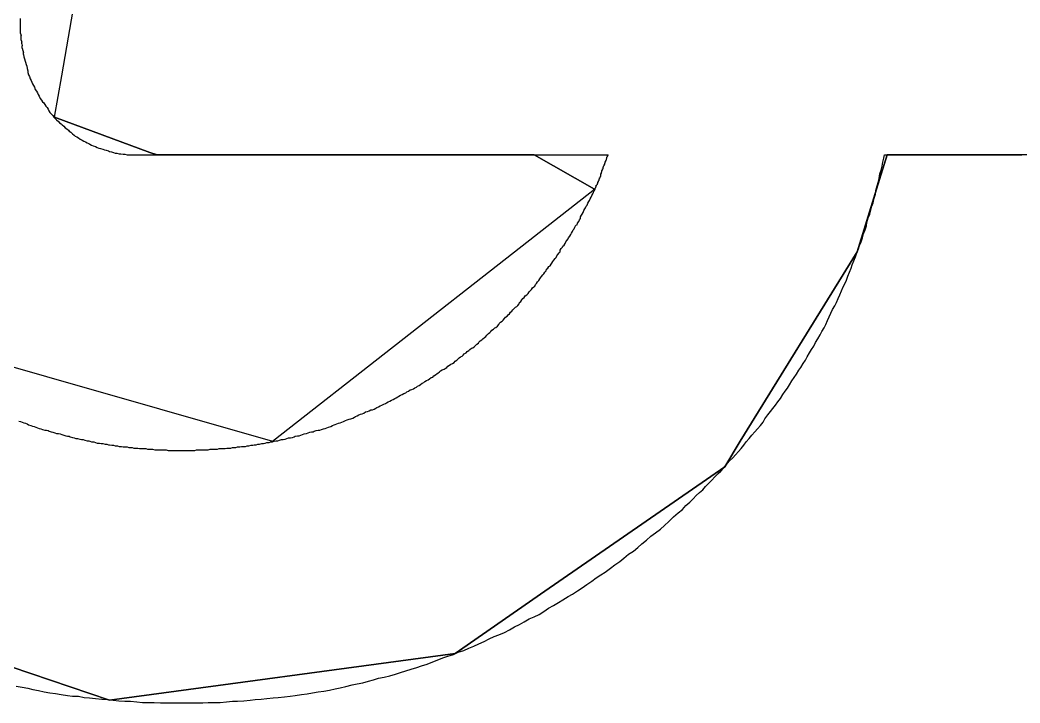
# Model space of a CAD drawing. Extents: x -69.4 to 29.6, y -21.9 to 37.7.
# Drawn here: x -54.798 to -53.025, y 22.697 to 23.908 of the extents above; entities that cross this region are included whole.
import ezdxf

# ---------------------------------------------------------------- set-up
doc = ezdxf.new("R2010")
doc.units = 0
doc.layers.add('gto', color=5, linetype='CONTINUOUS')

msp = doc.modelspace()

# ---------------------------------------------------------------- linework, layer by layer
at = {"layer": 'gto', "color": 5}
for points in [[(-54.82211, 24.592049), (-54.88211, 24.522049), (-54.93111, 24.465049), (-55.288111, 24.049048), (-55.24011, 23.898048), (-55.07311, 23.368047), (-54.95211, 23.333047), (-54.350109, 23.161046), (-53.921108, 23.497047), (-53.779108, 23.608047), (-53.886108, 23.669047), (-54.555109, 23.669047), (-54.568109, 23.673047), (-54.737109, 23.736047), (-54.724109, 23.809048), (-54.672109, 24.111048), (-54.327109, 24.129048), (-53.755108, 24.129048), (-53.813108, 24.256049), (-54.011108, 24.464049), (-54.065108, 24.522049), (-54.82211, 24.592049)], [(-54.724109, 23.809048), (-54.672109, 24.111048)], [(-54.79711, 23.884048), (-54.79711, 23.888048), (-54.79711, 23.892048), (-54.79711, 23.896048), (-54.79711, 23.900048), (-54.79711, 23.904048), (-54.79711, 23.907048), (-54.79711, 23.911048)], [(-54.79711, 23.884048), (-54.79611, 23.880048)], [(-54.79611, 23.872048), (-54.79611, 23.876048), (-54.79611, 23.880048)], [(-54.79611, 23.872048), (-54.79511, 23.869048)], [(-54.79511, 23.866048), (-54.79511, 23.869048)], [(-54.79511, 23.866048), (-54.79411, 23.862048)], [(-54.79411, 23.858048), (-54.79411, 23.862048)], [(-54.79411, 23.858048), (-54.79311, 23.854048)], [(-54.79311, 23.854048), (-54.79211, 23.850048)], [(-54.79211, 23.847048), (-54.79211, 23.850048)], [(-54.79211, 23.847048), (-54.79111, 23.843048)], [(-54.79111, 23.843048), (-54.79011, 23.839048)], [(-54.79011, 23.839048), (-54.78911, 23.835048)], [(-54.78911, 23.835048), (-54.78811, 23.833048)], [(-54.78811, 23.833048), (-54.78711, 23.829048)], [(-54.78711, 23.829048), (-54.78611, 23.826048)], [(-54.78611, 23.826048), (-54.78511, 23.822048)], [(-54.78511, 23.822048), (-54.78411, 23.818048)], [(-54.78411, 23.818048), (-54.78411, 23.815048)], [(-54.78411, 23.815048), (-54.78311, 23.811048)], [(-54.78311, 23.811048), (-54.78111, 23.808048)], [(-54.78111, 23.808048), (-54.78011, 23.804048)], [(-54.78011, 23.804048), (-54.77811, 23.801048)], [(-54.77811, 23.801048), (-54.77711, 23.798048)], [(-54.737109, 23.736047), (-54.724109, 23.809048)], [(-54.77711, 23.798048), (-54.77611, 23.795048)], [(-54.77611, 23.795048), (-54.77411, 23.792048)], [(-54.77411, 23.792048), (-54.77211, 23.789048)], [(-54.77211, 23.789048), (-54.77111, 23.785048)], [(-54.77111, 23.785048), (-54.76911, 23.782048)], [(-54.76911, 23.782048), (-54.76711, 23.779048)], [(-54.76711, 23.779048), (-54.76611, 23.776048)], [(-54.76611, 23.776048), (-54.76411, 23.773048)], [(-54.76411, 23.773048), (-54.76211, 23.769048)], [(-54.76211, 23.769048), (-54.76011, 23.766048)], [(-54.76011, 23.766048), (-54.75811, 23.763048)], [(-54.75811, 23.763048), (-54.75611, 23.761048)], [(-54.75611, 23.761048), (-54.75411, 23.758048)], [(-54.75411, 23.758048), (-54.75211, 23.755048)], [(-54.75211, 23.755048), (-54.75011, 23.753048)], [(-54.75011, 23.753048), (-54.748109, 23.750048)], [(-54.748109, 23.750048), (-54.747109, 23.747047)], [(-54.747109, 23.747047), (-54.745109, 23.744047)], [(-54.745109, 23.744047), (-54.742109, 23.741047)], [(-54.742109, 23.741047), (-54.740109, 23.739047)], [(-54.740109, 23.739047), (-54.738109, 23.736047)], [(-54.738109, 23.736047), (-54.735109, 23.733047)], [(-54.737109, 23.736047), (-54.568109, 23.673047)], [(-54.735109, 23.733047), (-54.733109, 23.731047)], [(-54.733109, 23.731047), (-54.730109, 23.728047)], [(-54.730109, 23.728047), (-54.728109, 23.726047)], [(-54.728109, 23.726047), (-54.725109, 23.724047)], [(-54.725109, 23.724047), (-54.723109, 23.722047)], [(-54.723109, 23.722047), (-54.720109, 23.720047)], [(-54.720109, 23.720047), (-54.718109, 23.717047)], [(-54.718109, 23.717047), (-54.715109, 23.715047)], [(-54.715109, 23.715047), (-54.712109, 23.713047)], [(-54.712109, 23.713047), (-54.711109, 23.711047)], [(-54.711109, 23.711047), (-54.708109, 23.709047)], [(-54.708109, 23.709047), (-54.705109, 23.706047)], [(-54.705109, 23.706047), (-54.702109, 23.704047)], [(-54.702109, 23.704047), (-54.700109, 23.702047)], [(-54.700109, 23.702047), (-54.697109, 23.701047)], [(-54.697109, 23.701047), (-54.694109, 23.699047)], [(-54.694109, 23.699047), (-54.691109, 23.697047)], [(-54.691109, 23.697047), (-54.688109, 23.695047)], [(-54.688109, 23.695047), (-54.685109, 23.693047)], [(-54.685109, 23.693047), (-54.682109, 23.692047)], [(-54.682109, 23.692047), (-54.679109, 23.690047)], [(-54.679109, 23.690047), (-54.676109, 23.689047)], [(-54.676109, 23.689047), (-54.674109, 23.688047)], [(-54.674109, 23.688047), (-54.671109, 23.686047)], [(-54.671109, 23.686047), (-54.668109, 23.685047)], [(-54.668109, 23.685047), (-54.664109, 23.684047)], [(-54.664109, 23.684047), (-54.661109, 23.682047)], [(-54.661109, 23.682047), (-54.658109, 23.681047)], [(-54.658109, 23.681047), (-54.655109, 23.680047)], [(-54.655109, 23.680047), (-54.651109, 23.679047)], [(-54.651109, 23.679047), (-54.648109, 23.678047)], [(-54.648109, 23.678047), (-54.645109, 23.677047)], [(-54.645109, 23.677047), (-54.641109, 23.676047)], [(-52.784106, 23.669047), (-53.260107, 23.669047), (-53.279107, 23.608047), (-53.313107, 23.497047), (-53.521107, 23.161046), (-53.548107, 23.116046), (-53.867108, 22.895046), (-54.026108, 22.785046), (-54.639109, 22.702045), (-54.88411, 22.785046)], [(-54.641109, 23.676047), (-54.639109, 23.675047)], [(-54.639109, 23.675047), (-54.636109, 23.674047)], [(-54.636109, 23.674047), (-54.632109, 23.673047)], [(-54.632109, 23.673047), (-54.629109, 23.672047)], [(-54.629109, 23.672047), (-54.626109, 23.672047)], [(-54.626109, 23.672047), (-54.622109, 23.671047)], [(-54.622109, 23.671047), (-54.619109, 23.671047)], [(-54.619109, 23.671047), (-54.615109, 23.670047)], [(-54.615109, 23.670047), (-54.612109, 23.670047)], [(-54.612109, 23.670047), (-54.608109, 23.669047)], [(-54.608109, 23.669047), (-54.605109, 23.669047)], [(-54.605109, 23.669047), (-54.602109, 23.669047)], [(-54.602109, 23.669047), (-54.598109, 23.669047)], [(-54.598109, 23.669047), (-54.595109, 23.669047)], [(-54.595109, 23.669047), (-54.592109, 23.669047)], [(-54.592109, 23.669047), (-54.591109, 23.669047)], [(-54.591109, 23.669047), (-54.590109, 23.669047)], [(-54.590109, 23.669047), (-54.589109, 23.669047)], [(-54.589109, 23.669047), (-54.587109, 23.669047)], [(-54.587109, 23.669047), (-54.585109, 23.669047)], [(-54.585109, 23.669047), (-54.582109, 23.669047)], [(-54.582109, 23.669047), (-54.579109, 23.669047)], [(-54.579109, 23.669047), (-54.575109, 23.669047)], [(-54.575109, 23.669047), (-54.571109, 23.669047)], [(-54.571109, 23.669047), (-54.566109, 23.669047)], [(-54.568109, 23.673047), (-54.555109, 23.669047)], [(-54.566109, 23.669047), (-54.562109, 23.669047)], [(-54.562109, 23.669047), (-54.556109, 23.669047)], [(-54.556109, 23.669047), (-54.550109, 23.669047)], [(-54.550109, 23.669047), (-54.544109, 23.669047)], [(-54.544109, 23.669047), (-54.537109, 23.669047)], [(-54.537109, 23.669047), (-54.530109, 23.669047)], [(-54.530109, 23.669047), (-54.524109, 23.669047)], [(-54.524109, 23.669047), (-54.516109, 23.669047)], [(-54.516109, 23.669047), (-54.508109, 23.669047)], [(-54.508109, 23.669047), (-54.499109, 23.669047)], [(-54.499109, 23.669047), (-54.491109, 23.669047)], [(-54.491109, 23.669047), (-54.482109, 23.669047)], [(-54.482109, 23.669047), (-54.473109, 23.669047)], [(-54.473109, 23.669047), (-54.463109, 23.669047)], [(-54.463109, 23.669047), (-54.454109, 23.669047)], [(-54.454109, 23.669047), (-54.444109, 23.669047)], [(-54.444109, 23.669047), (-54.433109, 23.669047)], [(-54.433109, 23.669047), (-54.423109, 23.669047)], [(-54.423109, 23.669047), (-54.413109, 23.669047)], [(-54.413109, 23.669047), (-54.402109, 23.669047)], [(-54.402109, 23.669047), (-54.390109, 23.669047)], [(-54.390109, 23.669047), (-54.380109, 23.669047)], [(-54.380109, 23.669047), (-54.368109, 23.669047)], [(-54.368109, 23.669047), (-54.356109, 23.669047)], [(-54.356109, 23.669047), (-54.345109, 23.669047)], [(-54.345109, 23.669047), (-54.333109, 23.669047)], [(-54.333109, 23.669047), (-54.320109, 23.669047)], [(-54.320109, 23.669047), (-54.309109, 23.669047)], [(-54.309109, 23.669047), (-54.296109, 23.669047)], [(-54.296109, 23.669047), (-54.283109, 23.669047)], [(-54.283109, 23.669047), (-54.272109, 23.669047)], [(-54.272109, 23.669047), (-54.259109, 23.669047)], [(-54.259109, 23.669047), (-54.246108, 23.669047)], [(-54.246108, 23.669047), (-54.234108, 23.669047)], [(-54.234108, 23.669047), (-54.220108, 23.669047)], [(-54.220108, 23.669047), (-54.207108, 23.669047)], [(-54.207108, 23.669047), (-54.195108, 23.669047)], [(-54.195108, 23.669047), (-54.182108, 23.669047)], [(-54.182108, 23.669047), (-54.169108, 23.669047)], [(-54.169108, 23.669047), (-54.156108, 23.669047)], [(-54.156108, 23.669047), (-54.143108, 23.669047)], [(-54.143108, 23.669047), (-54.131108, 23.669047)], [(-54.131108, 23.669047), (-54.118108, 23.669047)], [(-54.118108, 23.669047), (-54.105108, 23.669047)], [(-54.105108, 23.669047), (-54.093108, 23.669047)], [(-54.093108, 23.669047), (-54.080108, 23.669047)], [(-54.080108, 23.669047), (-54.067108, 23.669047)], [(-54.067108, 23.669047), (-54.055108, 23.669047)], [(-54.055108, 23.669047), (-54.043108, 23.669047)], [(-54.043108, 23.669047), (-54.030108, 23.669047)], [(-54.030108, 23.669047), (-54.019108, 23.669047)], [(-54.019108, 23.669047), (-54.006108, 23.669047)], [(-54.006108, 23.669047), (-53.994108, 23.669047)], [(-53.994108, 23.669047), (-53.983108, 23.669047)], [(-53.983108, 23.669047), (-53.971108, 23.669047)], [(-53.971108, 23.669047), (-53.960108, 23.669047)], [(-53.960108, 23.669047), (-53.949108, 23.669047)], [(-53.949108, 23.669047), (-53.938108, 23.669047)], [(-53.938108, 23.669047), (-53.927108, 23.669047)], [(-53.927108, 23.669047), (-53.916108, 23.669047)], [(-53.916108, 23.669047), (-53.907108, 23.669047)], [(-53.907108, 23.669047), (-53.896108, 23.669047)], [(-53.896108, 23.669047), (-53.886108, 23.669047)], [(-53.886108, 23.669047), (-53.779108, 23.608047)], [(-53.886108, 23.669047), (-53.876108, 23.669047)], [(-53.876108, 23.669047), (-53.868108, 23.669047)], [(-53.868108, 23.669047), (-53.859108, 23.669047)], [(-53.859108, 23.669047), (-53.850108, 23.669047)], [(-53.850108, 23.669047), (-53.841108, 23.669047)], [(-53.841108, 23.669047), (-53.834108, 23.669047)], [(-53.834108, 23.669047), (-53.826108, 23.669047)], [(-53.826108, 23.669047), (-53.818108, 23.669047)], [(-53.818108, 23.669047), (-53.811108, 23.669047)], [(-53.811108, 23.669047), (-53.804108, 23.669047)], [(-53.804108, 23.669047), (-53.799108, 23.669047)], [(-53.799108, 23.669047), (-53.793108, 23.669047)], [(-53.793108, 23.669047), (-53.787108, 23.669047)], [(-53.787108, 23.669047), (-53.782108, 23.669047)], [(-53.782108, 23.669047), (-53.777108, 23.669047)], [(-53.778108, 23.608047), (-53.778108, 23.609047), (-53.778108, 23.610047), (-53.777108, 23.611047), (-53.777108, 23.612047), (-53.776108, 23.613047), (-53.776108, 23.614047), (-53.776108, 23.615047), (-53.775108, 23.615047), (-53.775108, 23.616047), (-53.774108, 23.617047), (-53.774108, 23.617047), (-53.774108, 23.618047), (-53.773108, 23.619047), (-53.773108, 23.620047), (-53.773108, 23.621047), (-53.772108, 23.621047), (-53.772108, 23.622047), (-53.772108, 23.623047), (-53.771108, 23.624047), (-53.771108, 23.625047), (-53.771108, 23.626047), (-53.770108, 23.626047), (-53.770108, 23.627047), (-53.770108, 23.628047), (-53.769108, 23.628047), (-53.769108, 23.629047), (-53.769108, 23.630047), (-53.768108, 23.631047), (-53.768108, 23.632047), (-53.768108, 23.633047), (-53.768108, 23.634047), (-53.768108, 23.635047), (-53.768108, 23.636047), (-53.767108, 23.636047), (-53.767108, 23.637047), (-53.767108, 23.638047), (-53.766108, 23.639047), (-53.766108, 23.640047), (-53.766108, 23.641047), (-53.765108, 23.642047), (-53.765108, 23.643047), (-53.765108, 23.644047), (-53.764108, 23.644047), (-53.764108, 23.645047), (-53.764108, 23.646047), (-53.764108, 23.647047), (-53.763108, 23.647047), (-53.763108, 23.648047), (-53.763108, 23.649047), (-53.762108, 23.650047), (-53.762108, 23.651047), (-53.762108, 23.652047), (-53.761108, 23.652047), (-53.761108, 23.653047), (-53.761108, 23.653047), (-53.761108, 23.654047), (-53.760108, 23.655047), (-53.760108, 23.656047), (-53.760108, 23.657047), (-53.759108, 23.657047), (-53.759108, 23.658047), (-53.759108, 23.659047), (-53.758108, 23.660047), (-53.758108, 23.661047), (-53.758108, 23.662047), (-53.757108, 23.663047), (-53.757108, 23.664047), (-53.757108, 23.665047), (-53.756108, 23.666047), (-53.756108, 23.667047), (-53.756108, 23.668047), (-53.755108, 23.668047), (-53.755108, 23.669047)], [(-53.777108, 23.669047), (-53.773108, 23.669047)], [(-53.773108, 23.669047), (-53.769108, 23.669047)], [(-53.769108, 23.669047), (-53.766108, 23.669047)], [(-53.766108, 23.669047), (-53.763108, 23.669047)], [(-53.763108, 23.669047), (-53.761108, 23.669047)], [(-53.761108, 23.669047), (-53.759108, 23.669047)], [(-53.759108, 23.669047), (-53.757108, 23.669047)], [(-53.757108, 23.669047), (-53.756108, 23.669047)], [(-53.756108, 23.669047), (-53.755108, 23.669047)], [(-53.279107, 23.608047), (-53.260107, 23.669047)], [(-53.268107, 23.656047), (-53.266107, 23.663047)], [(-53.266107, 23.663047), (-53.265107, 23.669047)], [(-53.265107, 23.669047), (-53.264107, 23.669047)], [(-53.264107, 23.669047), (-53.263107, 23.669047)], [(-53.263107, 23.669047), (-53.261107, 23.669047)], [(-53.261107, 23.669047), (-53.259107, 23.669047)], [(-53.259107, 23.669047), (-53.258107, 23.669047)], [(-53.258107, 23.669047), (-53.256107, 23.669047)], [(-53.256107, 23.669047), (-53.254107, 23.669047)], [(-53.254107, 23.669047), (-53.251107, 23.669047)], [(-53.251107, 23.669047), (-53.248106, 23.669047)], [(-53.248106, 23.669047), (-53.245106, 23.669047)], [(-53.245106, 23.669047), (-53.241106, 23.669047)], [(-53.241106, 23.669047), (-53.238106, 23.669047)], [(-53.238106, 23.669047), (-53.234106, 23.669047)], [(-53.234106, 23.669047), (-53.230106, 23.669047)], [(-53.230106, 23.669047), (-53.225106, 23.669047)], [(-53.225106, 23.669047), (-53.222106, 23.669047)], [(-53.222106, 23.669047), (-53.217106, 23.669047)], [(-53.217106, 23.669047), (-53.212106, 23.669047)], [(-53.212106, 23.669047), (-53.207106, 23.669047)], [(-53.207106, 23.669047), (-53.202106, 23.669047)], [(-53.202106, 23.669047), (-53.196106, 23.669047)], [(-53.196106, 23.669047), (-53.191106, 23.669047)], [(-53.191106, 23.669047), (-53.186106, 23.669047)], [(-53.186106, 23.669047), (-53.180106, 23.669047)], [(-53.180106, 23.669047), (-53.174106, 23.669047)], [(-53.174106, 23.669047), (-53.168106, 23.669047)], [(-53.168106, 23.669047), (-53.161106, 23.669047)], [(-53.161106, 23.669047), (-53.155106, 23.669047)], [(-53.155106, 23.669047), (-53.149106, 23.669047)], [(-53.149106, 23.669047), (-53.142106, 23.669047)], [(-53.142106, 23.669047), (-53.136106, 23.669047)], [(-53.136106, 23.669047), (-53.129106, 23.669047)], [(-53.129106, 23.669047), (-53.122106, 23.669047)], [(-53.122106, 23.669047), (-53.115106, 23.669047)], [(-53.115106, 23.669047), (-53.109106, 23.669047)], [(-53.109106, 23.669047), (-53.101106, 23.669047)], [(-53.101106, 23.669047), (-53.094106, 23.669047)], [(-53.094106, 23.669047), (-53.087106, 23.669047)], [(-53.087106, 23.669047), (-53.079106, 23.669047)], [(-53.079106, 23.669047), (-53.073106, 23.669047)], [(-53.073106, 23.669047), (-53.065106, 23.669047)], [(-53.065106, 23.669047), (-53.058106, 23.669047)], [(-53.058106, 23.669047), (-53.050106, 23.669047)], [(-53.050106, 23.669047), (-53.043106, 23.669047)], [(-53.043106, 23.669047), (-53.036106, 23.669047)], [(-53.036106, 23.669047), (-53.028106, 23.669047)], [(-53.028106, 23.669047), (-53.021106, 23.669047)], [(-53.273107, 23.635047), (-53.271107, 23.642047)], [(-53.271107, 23.642047), (-53.269107, 23.649047)], [(-53.269107, 23.649047), (-53.268107, 23.656047)], [(-53.276107, 23.620047), (-53.274107, 23.627047)], [(-53.274107, 23.627047), (-53.273107, 23.635047)], [(-54.80011, 23.197046), (-54.79711, 23.196046), (-54.79411, 23.195046), (-54.79111, 23.194046), (-54.78811, 23.193046), (-54.78511, 23.192046), (-54.78311, 23.190046), (-54.77911, 23.189046), (-54.77611, 23.188046), (-54.77311, 23.187046), (-54.77011, 23.186046), (-54.76711, 23.185046), (-54.76411, 23.184046), (-54.76111, 23.183046), (-54.75811, 23.182046), (-54.75411, 23.181046), (-54.75111, 23.181046), (-54.748109, 23.180046), (-54.746109, 23.179046), (-54.743109, 23.178046), (-54.740109, 23.177046), (-54.736109, 23.176046), (-54.733109, 23.175046), (-54.730109, 23.175046), (-54.727109, 23.174046), (-54.724109, 23.173046), (-54.720109, 23.172046), (-54.717109, 23.171046), (-54.714109, 23.170046), (-54.711109, 23.170046), (-54.709109, 23.169046), (-54.705109, 23.168046), (-54.702109, 23.167046), (-54.699109, 23.166046), (-54.696109, 23.166046), (-54.692109, 23.165046), (-54.689109, 23.164046), (-54.686109, 23.164046), (-54.683109, 23.163046), (-54.679109, 23.162046), (-54.676109, 23.162046), (-54.674109, 23.161046), (-54.671109, 23.160046), (-54.667109, 23.160046), (-54.664109, 23.159046), (-54.661109, 23.158046), (-54.657109, 23.158046), (-54.654109, 23.157046), (-54.651109, 23.157046), (-54.647109, 23.156046), (-54.644109, 23.156046), (-54.641109, 23.155046), (-54.639109, 23.155046), (-54.635109, 23.154046), (-54.632109, 23.154046), (-54.629109, 23.153046), (-54.625109, 23.153046), (-54.622109, 23.152046), (-54.618109, 23.152046), (-54.615109, 23.151046), (-54.612109, 23.151046), (-54.608109, 23.151046), (-54.605109, 23.150046), (-54.602109, 23.150046), (-54.599109, 23.150046), (-54.596109, 23.149046), (-54.593109, 23.149046), (-54.589109, 23.149046), (-54.586109, 23.148046), (-54.582109, 23.148046), (-54.579109, 23.148046), (-54.575109, 23.148046), (-54.572109, 23.147046), (-54.569109, 23.147046), (-54.566109, 23.147046), (-54.563109, 23.147046), (-54.559109, 23.146046), (-54.556109, 23.146046), (-54.552109, 23.146046), (-54.549109, 23.146046), (-54.546109, 23.146046), (-54.542109, 23.146046), (-54.539109, 23.146046), (-54.535109, 23.145046), (-54.532109, 23.145046), (-54.529109, 23.145046), (-54.526109, 23.145046), (-54.522109, 23.145046), (-54.519109, 23.145046), (-54.515109, 23.145046), (-54.512109, 23.145046), (-54.508109, 23.145046), (-54.505109, 23.145046), (-54.501109, 23.145046), (-54.498109, 23.145046), (-54.494109, 23.145046), (-54.492109, 23.145046), (-54.488109, 23.145046), (-54.485109, 23.146046), (-54.481109, 23.146046), (-54.478109, 23.146046), (-54.474109, 23.146046), (-54.471109, 23.146046), (-54.468109, 23.146046), (-54.464109, 23.146046), (-54.461109, 23.147046), (-54.457109, 23.147046), (-54.455109, 23.147046), (-54.451109, 23.147046), (-54.448109, 23.147046), (-54.445109, 23.148046), (-54.441109, 23.148046), (-54.438109, 23.148046), (-54.434109, 23.148046), (-54.431109, 23.149046), (-54.428109, 23.149046), (-54.424109, 23.149046), (-54.421109, 23.150046), (-54.418109, 23.150046), (-54.415109, 23.150046), (-54.412109, 23.151046), (-54.408109, 23.151046), (-54.405109, 23.152046), (-54.402109, 23.152046), (-54.398109, 23.152046), (-54.395109, 23.153046), (-54.392109, 23.153046), (-54.388109, 23.154046), (-54.385109, 23.154046), (-54.383109, 23.155046), (-54.379109, 23.155046), (-54.376109, 23.156046), (-54.373109, 23.156046), (-54.369109, 23.157046), (-54.366109, 23.157046), (-54.363109, 23.158046), (-54.360109, 23.159046), (-54.356109, 23.159046), (-54.353109, 23.160046), (-54.350109, 23.160046), (-54.347109, 23.161046), (-54.344109, 23.162046), (-54.341109, 23.162046), (-54.338109, 23.163046), (-54.334109, 23.164046), (-54.331109, 23.164046), (-54.328109, 23.165046), (-54.325109, 23.166046), (-54.322109, 23.167046), (-54.318109, 23.167046), (-54.315109, 23.168046), (-54.312109, 23.169046), (-54.310109, 23.170046), (-54.306109, 23.171046), (-54.303109, 23.171046), (-54.300109, 23.172046), (-54.297109, 23.173046), (-54.294109, 23.174046), (-54.290109, 23.175046), (-54.287109, 23.176046), (-54.284109, 23.177046), (-54.281109, 23.178046), (-54.278109, 23.178046), (-54.276109, 23.179046), (-54.273109, 23.180046), (-54.269109, 23.181046), (-54.266109, 23.181046), (-54.263109, 23.182046), (-54.260109, 23.183046), (-54.257109, 23.184046), (-54.254109, 23.185046), (-54.251109, 23.186046), (-54.247108, 23.187046), (-54.244108, 23.189046), (-54.241108, 23.190046), (-54.239108, 23.191046), (-54.236108, 23.192046), (-54.233108, 23.193046), (-54.230108, 23.194046), (-54.227108, 23.195046), (-54.224108, 23.196046), (-54.221108, 23.198046), (-54.218108, 23.199046), (-54.214108, 23.200046), (-54.211108, 23.201046), (-54.208108, 23.202046), (-54.205108, 23.204046), (-54.203108, 23.205046), (-54.200108, 23.206046), (-54.197108, 23.208046), (-54.194108, 23.209046), (-54.191108, 23.210046), (-54.188108, 23.211046), (-54.185108, 23.213046), (-54.182108, 23.214046), (-54.179108, 23.215046), (-54.176108, 23.217046), (-54.173108, 23.217046), (-54.170108, 23.218046), (-54.167108, 23.220046), (-54.165108, 23.221046), (-54.162108, 23.222046), (-54.159108, 23.224046), (-54.156108, 23.225046), (-54.153108, 23.227046), (-54.150108, 23.228046), (-54.148108, 23.229046), (-54.145108, 23.231046), (-54.142108, 23.232046), (-54.139108, 23.234046), (-54.136108, 23.235046), (-54.133108, 23.237046), (-54.131108, 23.238046), (-54.128108, 23.240046), (-54.126108, 23.241046), (-54.123108, 23.243046), (-54.120108, 23.244046), (-54.117108, 23.246046), (-54.114108, 23.247046), (-54.112108, 23.249046), (-54.109108, 23.250047), (-54.106108, 23.252047), (-54.103108, 23.253047), (-54.100108, 23.254047), (-54.098108, 23.256047), (-54.095108, 23.257047), (-54.093108, 23.259047), (-54.090108, 23.260047), (-54.088108, 23.262047), (-54.085108, 23.264047), (-54.082108, 23.265047), (-54.080108, 23.267047), (-54.077108, 23.269047), (-54.074108, 23.270047), (-54.072108, 23.272047), (-54.069108, 23.274047), (-54.066108, 23.275047), (-54.064108, 23.277047), (-54.061108, 23.279047), (-54.058108, 23.281047), (-54.057108, 23.282047), (-54.054108, 23.284047), (-54.052108, 23.286047), (-54.049108, 23.288047), (-54.046108, 23.289047), (-54.044108, 23.290047), (-54.041108, 23.292047), (-54.039108, 23.294047), (-54.036108, 23.296047), (-54.034108, 23.298047), (-54.031108, 23.299047), (-54.028108, 23.301047), (-54.026108, 23.303047), (-54.023108, 23.305047), (-54.021108, 23.307047), (-54.019108, 23.309047), (-54.017108, 23.311047), (-54.014108, 23.312047), (-54.012108, 23.314047), (-54.010108, 23.316047), (-54.007108, 23.318047), (-54.005108, 23.320047), (-54.002108, 23.322047), (-54.000108, 23.324047), (-53.997108, 23.326047), (-53.995108, 23.327047), (-53.992108, 23.329047), (-53.990108, 23.331047), (-53.988108, 23.333047), (-53.985108, 23.335047), (-53.984108, 23.337047), (-53.982108, 23.339047), (-53.979108, 23.341047), (-53.977108, 23.343047), (-53.974108, 23.345047), (-53.972108, 23.347047), (-53.970108, 23.349047), (-53.967108, 23.352047), (-53.965108, 23.354047), (-53.963108, 23.356047), (-53.961108, 23.358047), (-53.958108, 23.360047), (-53.956108, 23.362047), (-53.954108, 23.363047), (-53.951108, 23.365047), (-53.949108, 23.368047), (-53.948108, 23.370047), (-53.946108, 23.372047), (-53.943108, 23.374047), (-53.941108, 23.376047), (-53.939108, 23.379047), (-53.937108, 23.381047), (-53.934108, 23.383047), (-53.932108, 23.385047), (-53.930108, 23.387047), (-53.928108, 23.390047), (-53.926108, 23.392047), (-53.924108, 23.394047), (-53.921108, 23.397047), (-53.919108, 23.399047), (-53.917108, 23.400047), (-53.915108, 23.402047), (-53.913108, 23.405047), (-53.912108, 23.407047), (-53.910108, 23.409047), (-53.908108, 23.412047), (-53.906108, 23.414047), (-53.904108, 23.416047), (-53.902108, 23.419047), (-53.899108, 23.421047), (-53.897108, 23.423047), (-53.895108, 23.426047), (-53.893108, 23.428047), (-53.891108, 23.430047), (-53.889108, 23.433047), (-53.887108, 23.435047), (-53.885108, 23.436047), (-53.884108, 23.439047), (-53.882108, 23.441047), (-53.880108, 23.444047), (-53.878108, 23.446047), (-53.876108, 23.449047), (-53.875108, 23.451047), (-53.873108, 23.453047), (-53.871108, 23.456047), (-53.869108, 23.458047), (-53.867108, 23.461047), (-53.865108, 23.463047), (-53.864108, 23.466047), (-53.862108, 23.468047), (-53.860108, 23.471047), (-53.858108, 23.472047), (-53.856108, 23.475047), (-53.855108, 23.477047), (-53.853108, 23.480047), (-53.851108, 23.482047), (-53.849108, 23.485047), (-53.847108, 23.487047), (-53.846108, 23.490047), (-53.844108, 23.492047), (-53.842108, 23.495047), (-53.840108, 23.497047), (-53.840108, 23.500047), (-53.838108, 23.503047), (-53.836108, 23.505047), (-53.835108, 23.507047), (-53.833108, 23.509047), (-53.831108, 23.512047), (-53.830108, 23.515047), (-53.828108, 23.517047), (-53.826108, 23.520047), (-53.825108, 23.522047), (-53.823108, 23.525047), (-53.821108, 23.528047), (-53.820108, 23.530047), (-53.818108, 23.533047), (-53.817108, 23.536047), (-53.815108, 23.538047), (-53.814108, 23.541047), (-53.812108, 23.544047), (-53.810108, 23.545047), (-53.809108, 23.548047), (-53.807108, 23.551047), (-53.806108, 23.554047), (-53.804108, 23.556047), (-53.804108, 23.559047), (-53.802108, 23.562047), (-53.801108, 23.564047), (-53.799108, 23.567047), (-53.798108, 23.570047), (-53.796108, 23.573047), (-53.795108, 23.575047), (-53.794108, 23.578047), (-53.792108, 23.580047), (-53.791108, 23.583047), (-53.789108, 23.586047), (-53.788108, 23.588047), (-53.787108, 23.591047), (-53.785108, 23.594047), (-53.784108, 23.597047), (-53.782108, 23.600047), (-53.781108, 23.603047), (-53.780108, 23.605047), (-53.778108, 23.608047)], [(-53.921108, 23.497047), (-53.779108, 23.608047)], [(-53.313107, 23.497047), (-53.279107, 23.608047)], [(-53.281107, 23.599047), (-53.280107, 23.606047)], [(-53.280107, 23.606047), (-53.278107, 23.614047)], [(-53.278107, 23.614047), (-53.276107, 23.620047)], [(-53.285107, 23.584047), (-53.283107, 23.592047)], [(-53.283107, 23.592047), (-53.281107, 23.599047)], [(-53.291107, 23.564047), (-53.289107, 23.571047)], [(-53.289107, 23.571047), (-53.287107, 23.578047)], [(-53.287107, 23.578047), (-53.285107, 23.584047)], [(-53.296107, 23.549047), (-53.294107, 23.557047)], [(-53.294107, 23.557047), (-53.291107, 23.564047)], [(-53.302107, 23.529047), (-53.299107, 23.536047)], [(-53.299107, 23.536047), (-53.297107, 23.543047)], [(-53.297107, 23.543047), (-53.296107, 23.549047)], [(-53.306107, 23.515047), (-53.304107, 23.522047)], [(-53.304107, 23.522047), (-53.302107, 23.529047)], [(-53.314107, 23.495047), (-53.311107, 23.502047)], [(-53.311107, 23.502047), (-53.309107, 23.508047)], [(-53.309107, 23.508047), (-53.306107, 23.515047)], [(-54.350109, 23.161046), (-53.921108, 23.497047)], [(-53.521107, 23.161046), (-53.313107, 23.497047)], [(-53.319107, 23.481047), (-53.316107, 23.488047)], [(-53.316107, 23.488047), (-53.314107, 23.495047)], [(-53.327107, 23.461047), (-53.324107, 23.468047)], [(-53.324107, 23.468047), (-53.322107, 23.474047)], [(-53.322107, 23.474047), (-53.319107, 23.481047)], [(-53.335107, 23.440047), (-53.332107, 23.447047)], [(-53.332107, 23.447047), (-53.330107, 23.454047)], [(-53.330107, 23.454047), (-53.327107, 23.461047)], [(-53.344107, 23.421047), (-53.341107, 23.428047)], [(-53.341107, 23.428047), (-53.338107, 23.435047)], [(-53.338107, 23.435047), (-53.335107, 23.440047)], [(-53.350107, 23.407047), (-53.347107, 23.414047)], [(-53.347107, 23.414047), (-53.344107, 23.421047)], [(-53.360107, 23.388047), (-53.357107, 23.395047)], [(-53.357107, 23.395047), (-53.353107, 23.401047)], [(-53.353107, 23.401047), (-53.350107, 23.407047)], [(-53.369107, 23.368047), (-53.366107, 23.375047)], [(-53.366107, 23.375047), (-53.363107, 23.382047)], [(-53.363107, 23.382047), (-53.360107, 23.388047)], [(-53.376107, 23.356047), (-53.372107, 23.362047)], [(-53.372107, 23.362047), (-53.369107, 23.368047)], [(-53.387107, 23.336047), (-53.383107, 23.343047)], [(-53.383107, 23.343047), (-53.379107, 23.350047)], [(-53.379107, 23.350047), (-53.376107, 23.356047)], [(-54.95211, 23.333047), (-54.350109, 23.161046)], [(-53.398107, 23.318047), (-53.394107, 23.324047)], [(-53.394107, 23.324047), (-53.390107, 23.330047)], [(-53.390107, 23.330047), (-53.387107, 23.336047)], [(-53.409107, 23.299047), (-53.405107, 23.305047)], [(-53.405107, 23.305047), (-53.402107, 23.311047)], [(-53.402107, 23.311047), (-53.398107, 23.318047)], [(-53.421107, 23.280047), (-53.417107, 23.287047)], [(-53.417107, 23.287047), (-53.413107, 23.292047)], [(-53.413107, 23.292047), (-53.409107, 23.299047)], [(-53.429107, 23.268047), (-53.425107, 23.274047)], [(-53.425107, 23.274047), (-53.421107, 23.280047)], [(-53.441107, 23.250047), (-53.437107, 23.255047)], [(-53.437107, 23.255047), (-53.433107, 23.261047)], [(-53.433107, 23.261047), (-53.429107, 23.268047)], [(-53.454107, 23.231046), (-53.449107, 23.237046)], [(-53.449107, 23.237046), (-53.445107, 23.244046)], [(-53.445107, 23.244046), (-53.441107, 23.250047)], [(-53.467107, 23.214046), (-53.463107, 23.219046)], [(-53.463107, 23.219046), (-53.458107, 23.225046)], [(-53.458107, 23.225046), (-53.454107, 23.231046)], [(-53.480107, 23.195046), (-53.477107, 23.201046)], [(-53.477107, 23.201046), (-53.472107, 23.208046)], [(-53.472107, 23.208046), (-53.467107, 23.214046)], [(-53.495107, 23.178046), (-53.490107, 23.183046)], [(-53.490107, 23.183046), (-53.485107, 23.189046)], [(-53.485107, 23.189046), (-53.480107, 23.195046)], [(-53.510107, 23.160046), (-53.505107, 23.166046)], [(-53.505107, 23.166046), (-53.500107, 23.172046)], [(-53.500107, 23.172046), (-53.495107, 23.178046)], [(-53.548107, 23.116046), (-53.521107, 23.161046)], [(-53.524107, 23.143046), (-53.519107, 23.148046)], [(-53.519107, 23.148046), (-53.514107, 23.154046)], [(-53.514107, 23.154046), (-53.510107, 23.160046)], [(-53.540107, 23.126046), (-53.534107, 23.132046)], [(-53.534107, 23.132046), (-53.529107, 23.137046)], [(-53.529107, 23.137046), (-53.524107, 23.143046)], [(-53.867108, 22.895046), (-53.548107, 23.116046)], [(-53.555107, 23.108046), (-53.550107, 23.114046)], [(-53.550107, 23.114046), (-53.545107, 23.120046)], [(-53.545107, 23.120046), (-53.540107, 23.126046)], [(-53.577107, 23.086046), (-53.571107, 23.092046)], [(-53.571107, 23.092046), (-53.566107, 23.098046)], [(-53.566107, 23.098046), (-53.560107, 23.104046)], [(-53.560107, 23.104046), (-53.555107, 23.108046)], [(-53.593107, 23.070046), (-53.587107, 23.075046)], [(-53.587107, 23.075046), (-53.582107, 23.081046)], [(-53.582107, 23.081046), (-53.577107, 23.086046)], [(-53.610107, 23.053046), (-53.604107, 23.059046)], [(-53.604107, 23.059046), (-53.599107, 23.065046)], [(-53.599107, 23.065046), (-53.593107, 23.070046)], [(-53.631107, 23.034046), (-53.623107, 23.040046)], [(-53.623107, 23.040046), (-53.617107, 23.047046)], [(-53.617107, 23.047046), (-53.610107, 23.053046)], [(-53.647107, 23.019046), (-53.639107, 23.027046)], [(-53.639107, 23.027046), (-53.631107, 23.034046)], [(-53.671107, 22.999046), (-53.662107, 23.005046)], [(-53.662107, 23.005046), (-53.655107, 23.012046)], [(-53.655107, 23.012046), (-53.647107, 23.019046)], [(-53.695107, 22.979046), (-53.687107, 22.986046)], [(-53.687107, 22.986046), (-53.679107, 22.993046)], [(-53.679107, 22.993046), (-53.671107, 22.999046)], [(-53.710107, 22.966046), (-53.702107, 22.973046)], [(-53.702107, 22.973046), (-53.695107, 22.979046)], [(-53.734107, 22.948046), (-53.727107, 22.954046)], [(-53.727107, 22.954046), (-53.719107, 22.961046)], [(-53.719107, 22.961046), (-53.710107, 22.966046)], [(-53.760108, 22.929046), (-53.751108, 22.936046)], [(-53.751108, 22.936046), (-53.743107, 22.942046)], [(-53.743107, 22.942046), (-53.734107, 22.948046)], [(-53.784108, 22.913046), (-53.776108, 22.919046)], [(-53.776108, 22.919046), (-53.768108, 22.924046)], [(-53.768108, 22.924046), (-53.760108, 22.929046)], [(-53.818108, 22.890046), (-53.809108, 22.896046)], [(-53.809108, 22.896046), (-53.801108, 22.901046)], [(-53.801108, 22.901046), (-53.793108, 22.907046)], [(-53.793108, 22.907046), (-53.784108, 22.913046)], [(-54.026108, 22.785046), (-53.867108, 22.895046)], [(-53.843108, 22.875046), (-53.835108, 22.880046)], [(-53.835108, 22.880046), (-53.826108, 22.886046)], [(-53.826108, 22.886046), (-53.818108, 22.890046)], [(-53.869108, 22.859046), (-53.861108, 22.865046)], [(-53.861108, 22.865046), (-53.852108, 22.870046)], [(-53.852108, 22.870046), (-53.843108, 22.875046)], [(-53.904108, 22.841046), (-53.895108, 22.846046)], [(-53.895108, 22.846046), (-53.886108, 22.850046)], [(-53.886108, 22.850046), (-53.877108, 22.854046)], [(-53.877108, 22.854046), (-53.869108, 22.859046)], [(-53.939108, 22.822046), (-53.930108, 22.827046)], [(-53.930108, 22.827046), (-53.921108, 22.832046)], [(-53.921108, 22.832046), (-53.912108, 22.836046)], [(-53.912108, 22.836046), (-53.904108, 22.841046)], [(-53.975108, 22.806046), (-53.966108, 22.811046)], [(-53.966108, 22.811046), (-53.957108, 22.815046)], [(-53.957108, 22.815046), (-53.949108, 22.818046)], [(-53.949108, 22.818046), (-53.939108, 22.822046)], [(-54.021108, 22.787046), (-54.011108, 22.790046)], [(-54.011108, 22.790046), (-54.002108, 22.794046)], [(-54.002108, 22.794046), (-53.993108, 22.798046)], [(-53.993108, 22.798046), (-53.984108, 22.802046)], [(-53.984108, 22.802046), (-53.975108, 22.806046)], [(-54.88411, 22.785046), (-54.639109, 22.702045), (-54.026108, 22.785046)], [(-54.066108, 22.770046), (-54.058108, 22.773046)], [(-54.058108, 22.773046), (-54.048108, 22.777046)], [(-54.048108, 22.777046), (-54.039108, 22.780046)], [(-54.039108, 22.780046), (-54.029108, 22.783046)], [(-54.029108, 22.783046), (-54.021108, 22.787046)], [(-54.114108, 22.754046), (-54.104108, 22.757046)], [(-54.104108, 22.757046), (-54.094108, 22.760046)], [(-54.094108, 22.760046), (-54.086108, 22.763046)], [(-54.086108, 22.763046), (-54.076108, 22.766046)], [(-54.076108, 22.766046), (-54.066108, 22.770046)], [(-54.180108, 22.736045), (-54.171108, 22.738045)], [(-54.171108, 22.738045), (-54.162108, 22.741045)], [(-54.162108, 22.741045), (-54.152108, 22.743045)], [(-54.152108, 22.743045), (-54.142108, 22.745045)], [(-54.142108, 22.745045), (-54.132108, 22.748045)], [(-54.132108, 22.748045), (-54.123108, 22.751046)], [(-54.123108, 22.751046), (-54.114108, 22.754046)], [(-54.80511, 22.727045), (-54.79411, 22.725045)], [(-54.79411, 22.725045), (-54.78411, 22.723045)], [(-54.78411, 22.723045), (-54.77511, 22.721045)], [(-54.77511, 22.721045), (-54.76511, 22.719045)], [(-54.76511, 22.719045), (-54.75511, 22.717045)], [(-54.259109, 22.718045), (-54.249108, 22.720045)], [(-54.249108, 22.720045), (-54.239108, 22.722045)], [(-54.239108, 22.722045), (-54.230108, 22.724045)], [(-54.230108, 22.724045), (-54.220108, 22.726045)], [(-54.220108, 22.726045), (-54.209108, 22.729045)], [(-54.209108, 22.729045), (-54.200108, 22.731045)], [(-54.200108, 22.731045), (-54.190108, 22.733045)], [(-54.190108, 22.733045), (-54.180108, 22.736045)], [(-54.75511, 22.717045), (-54.745109, 22.715045)], [(-54.745109, 22.715045), (-54.735109, 22.714045)], [(-54.735109, 22.714045), (-54.725109, 22.712045)], [(-54.725109, 22.712045), (-54.714109, 22.710045)], [(-54.714109, 22.710045), (-54.705109, 22.709045)], [(-54.705109, 22.709045), (-54.694109, 22.709045)], [(-54.694109, 22.709045), (-54.684109, 22.707045)], [(-54.684109, 22.707045), (-54.675109, 22.706045)], [(-54.675109, 22.706045), (-54.664109, 22.705045)], [(-54.664109, 22.705045), (-54.653109, 22.704045)], [(-54.653109, 22.704045), (-54.643109, 22.703045)], [(-54.643109, 22.703045), (-54.633109, 22.702045)], [(-54.633109, 22.702045), (-54.623109, 22.701045)], [(-54.623109, 22.701045), (-54.612109, 22.700045)], [(-54.412109, 22.700045), (-54.401109, 22.701045)], [(-54.401109, 22.701045), (-54.390109, 22.702045)], [(-54.390109, 22.702045), (-54.381109, 22.703045)], [(-54.381109, 22.703045), (-54.370109, 22.704045)], [(-54.370109, 22.704045), (-54.360109, 22.705045)], [(-54.360109, 22.705045), (-54.349109, 22.706045)], [(-54.349109, 22.706045), (-54.340109, 22.707045)], [(-54.340109, 22.707045), (-54.329109, 22.708045)], [(-54.329109, 22.708045), (-54.319109, 22.709045)], [(-54.319109, 22.709045), (-54.310109, 22.710045)], [(-54.310109, 22.710045), (-54.299109, 22.712045)], [(-54.299109, 22.712045), (-54.289109, 22.713045)], [(-54.289109, 22.713045), (-54.279109, 22.715045)], [(-54.279109, 22.715045), (-54.269109, 22.717045)], [(-54.269109, 22.717045), (-54.259109, 22.718045)], [(-54.612109, 22.700045), (-54.602109, 22.700045)], [(-54.602109, 22.700045), (-54.591109, 22.699045)], [(-54.591109, 22.699045), (-54.581109, 22.698045)], [(-54.581109, 22.698045), (-54.570109, 22.698045)], [(-54.570109, 22.698045), (-54.560109, 22.698045)], [(-54.560109, 22.698045), (-54.549109, 22.697045)], [(-54.549109, 22.697045), (-54.538109, 22.697045)], [(-54.538109, 22.697045), (-54.528109, 22.697045)], [(-54.528109, 22.697045), (-54.517109, 22.697045)], [(-54.517109, 22.697045), (-54.506109, 22.697045)], [(-54.506109, 22.697045), (-54.495109, 22.697045)], [(-54.495109, 22.697045), (-54.485109, 22.697045)], [(-54.485109, 22.697045), (-54.474109, 22.697045)], [(-54.474109, 22.697045), (-54.464109, 22.698045)], [(-54.464109, 22.698045), (-54.454109, 22.698045)], [(-54.454109, 22.698045), (-54.443109, 22.698045)], [(-54.443109, 22.698045), (-54.432109, 22.699045)], [(-54.432109, 22.699045), (-54.421109, 22.700045)], [(-54.421109, 22.700045), (-54.412109, 22.700045)]]:
    msp.add_lwpolyline(points, dxfattribs=at)

doc.saveas('drawing.dxf')
